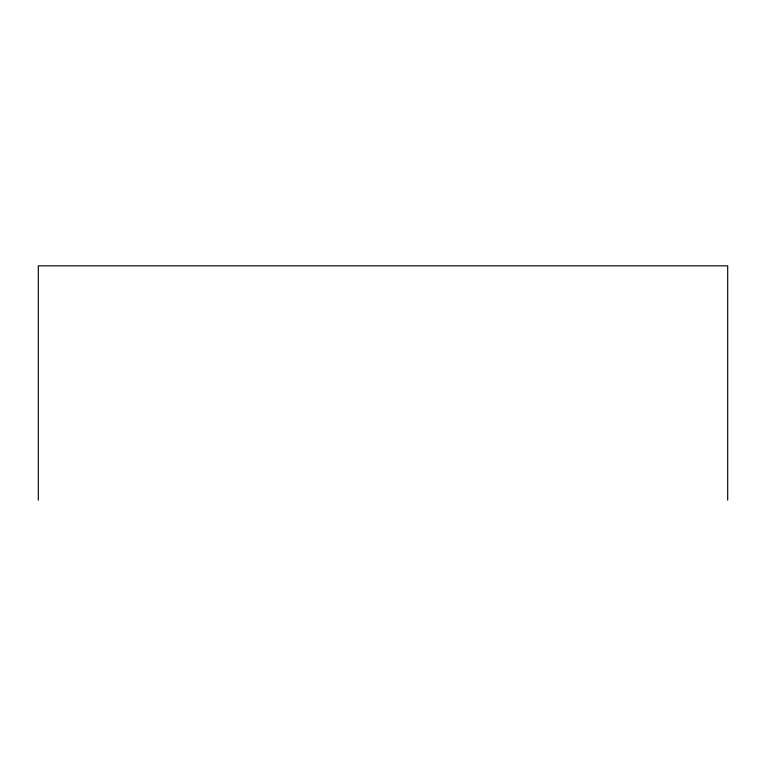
<?xml version="1.0" encoding="UTF-8"?>
<svg xmlns="http://www.w3.org/2000/svg" width="766" height="766" viewBox="0 0 766 766"><rect width="100%" height="100%" fill="white"/><g stroke="black" fill="none" stroke-linecap="round" stroke-linejoin="round"><path stroke-width="1.15" d="M727.7 500.169L727.7 265.831L38.3 265.831L38.3 500.169"/></g></svg>
